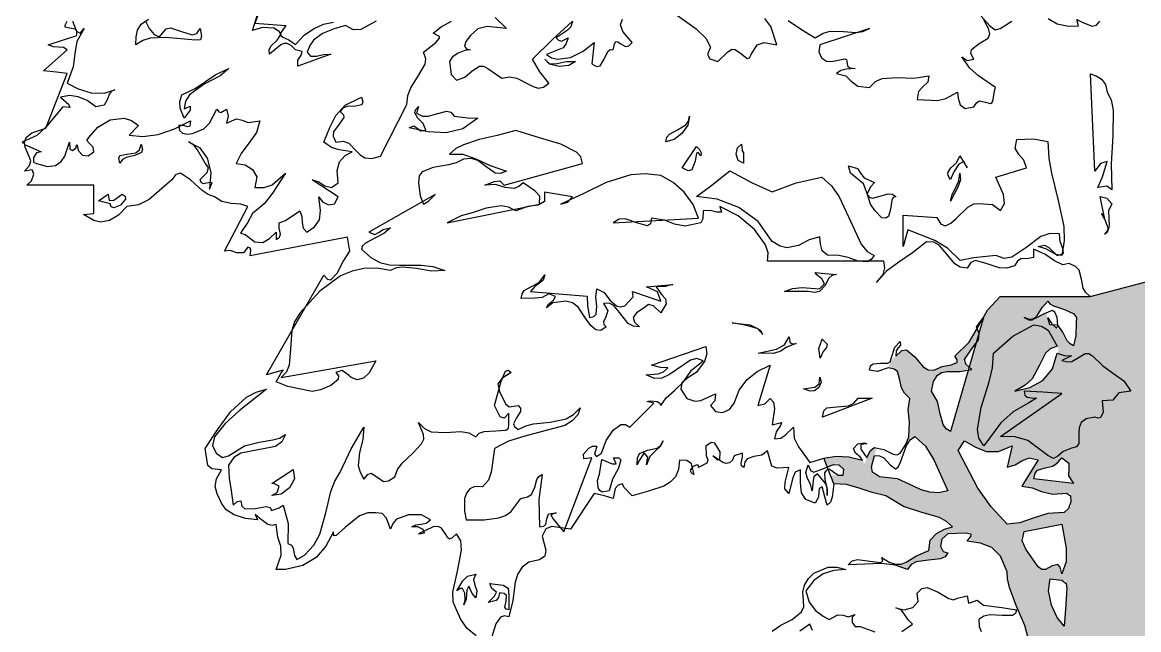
# Model space of a CAD drawing. Header units: millimetres. Extents: x 2403 to 72627, y 1744 to 50777.
# Drawn here: x 2438 to 11599, y 7763 to 12746 of the extents above; entities that cross this region are included whole.
import ezdxf

# ---------------------------------------------------------------- set-up
doc = ezdxf.new("R2010")
doc.units = ezdxf.units.MM
doc.layers.add('dwgmodels.com', color=250, linetype='Continuous')

# ---------------------------------------------------------------- blocks, each defined once
blk = doc.blocks.new('K15-2')
at = {"lineweight": -2}
h = blk.add_hatch(color=256, dxfattribs=at)
h.dxf.hatch_style = 1
h.set_gradient(color1=(127, 95, 63), one_color=1, tint=1, name='INVHEMISPHERICAL')
h.paths.add_polyline_path([(152, 1437.6), (186.1, 1672.4), (34.1, 1632.4), (-103.4, 1632.4), (-122.9, 1611.4), (-128.8, 1600.6), (-135, 1579.2), (-136.4, 1566.4), (-140.2, 1561.2), (-150.9, 1524.5), (-146.9, 1520.9), (-152.2, 1520), (-179.4, 1426.4), (-189, 1432.3), (-195.4, 1453.4), (-199.4, 1471.9), (-208.4, 1487.9), (-204.1, 1509.1), (-192.9, 1516.4), (-184.4, 1517.9), (-164.9, 1517.9), (-152.2, 1520), (-150.9, 1524.5), (-160.3, 1532.8), (-148.4, 1550.4), (-140.2, 1561.2), (-135.7, 1576.7), (-138.6, 1583.1), (-150.9, 1562.9), (-172.9, 1541.4), (-167.4, 1532.7), (-178.4, 1527.9), (-191.9, 1525.4), (-209.4, 1518), (-220.9, 1524.9), (-233.9, 1540.4), (-246.4, 1550.9), (-253.9, 1549.9), (-271.2, 1533.5), (-274.2, 1523.3), (-261, 1520.4), (-257.4, 1506.9), (-254.4, 1492.9), (-249.4, 1484.9), (-241.4, 1476.9), (-243.9, 1459.4), (-241.9, 1440.4), (-243.2, 1411.6), (-233.9, 1418.9), (-217.4, 1403.9), (-204.9, 1382.9), (-183.4, 1335.9), (-197.9, 1332.9), (-210.9, 1333.9), (-223.9, 1337.4), (-235.9, 1342.9), (-260.4, 1353.9), (-287.9, 1357.4), (-298.4, 1364.4), (-299.9, 1372.4), (-292.5, 1401.2), (-295.9, 1401.9), (-301.9, 1396.9), (-310.7, 1377.4), (-313.9, 1382.4), (-334.4, 1387.9), (-353.9, 1388.9), (-372.9, 1385.4), (-367.6, 1372), (-352.6, 1377.9), (-342.9, 1368.9), (-343.9, 1359.4), (-362.5, 1359.4), (-357.4, 1346.4), (-337.9, 1345.4), (-318.9, 1339.9), (-298.9, 1333.4), (-277.9, 1328.4), (-250.9, 1311.9), (-222.9, 1302.9), (-196.4, 1294.9), (-185.4, 1288.9), (-176.4, 1280.9), (-188.4, 1277.4), (-200.9, 1270.9), (-210.4, 1260.4), (-212.4, 1244.9), (-231.4, 1236.4), (-251.7, 1223.9), (-268.2, 1223.9), (-244.9, 1215.9), (-236.9, 1226.7), (-212.9, 1229.9), (-194.4, 1231.9), (-187.4, 1234.9), (-183.4, 1240.9), (-190.4, 1243.4), (-194.4, 1251.4), (-192.4, 1261.9), (-183.4, 1269.9), (-147.5, 1271.9), (-149.4, 1258.2), (-133.4, 1255.9), (-116.4, 1249.4), (-102.9, 1235.9), (-92.9, 1212.4), (-92.4, 1201.4), (-89.4, 1188.4), (-78.9, 1160.9), (-65.9, 1130.4), (-56.9, 1096.4), (-12.2, 1031.9), (-14.9, 918), (-14.9, 917.9), (-14.9, 917.4), (-16.4, 856.9), (-20.9, 666.4), (-21.4, 572.4), (-19.9, 472.9), (-20.9, 400.9), (-28.4, 330.4), (-37.9, 258.9), (-45.9, 182.9), (-54.9, 169.9), (-60.9, 156.4), (-66.4, 131.4), (-67.9, 107.9), (-70.9, 85.4), (40.1, 85.4), (32, 104), (41.1, 114.4), (49.1, 105.9), (54.5, 104.5), (51.1, 115.4), (55.6, 130.4), (60.1, 141.9), (58.6, 144.4), (52.1, 143.4), (55.6, 305.9), (63.1, 297.9), (73.6, 295.4), (66.6, 396.9), (58.6, 412.9), (90.1, 426.6), (99.8, 421.8), (85.7, 85.4), (144.6, 85.4), (140.6, 202.8), (140.1, 203.4), (149.6, 212.4), (157.1, 206.9), (154.1, 189.5), (152.8, 190.6), (152.6, 190.2), (152.6, 179.9), (152.1, 188.9), (150.1, 192.9), (140.6, 201), (144.6, 85.4), (154.9, 85.4), (153.1, 88.9), (158.4, 85.4), (167.8, 85.4), (171.1, 89.4), (168.1, 114.9), (164.6, 139.9), (168.1, 128.4), (178.8, 106.2), (173.6, 85.4), (220.7, 85.4), (217.1, 90.9), (208.1, 101.9), (197.1, 110.9), (178.6, 160.9), (167.1, 212.4), (161.6, 265.4), (160.1, 319.4), (162.6, 429.9), (163.1, 485.9), (160.6, 541.4), (163.6, 597.9), (161.6, 656.4), (157.1, 773.4), (158.3, 802.8), (152.1, 806.1), (158.5, 806.4), (171.6, 1129.9)])
h.paths.add_polyline_path([(-3.9, 1155.4), (-5.9, 1129.4), (-16.4, 1142.4), (-25.4, 1161.4), (-29.9, 1182.9), (-27.4, 1201.4), (-3.4, 1198.7), (-1.9, 1186.9)], flags=16)
h.paths.add_polyline_path([(-9.4, 1208.9), (-11.9, 1219.4), (-15.4, 1223.4), (-24.4, 1221.4), (-37.5, 1214.1), (-45.4, 1219.9), (-70.6, 1255.7), (-66.9, 1273.9), (-9.4, 1284.9), (-2.9, 1248.4), (-2.9, 1227.4)], flags=16)
h.paths.add_polyline_path([(-5.9, 1302.9), (-30.9, 1301.4), (-53.4, 1293.9), (-73.4, 1286.9), (-92.9, 1284.9), (-117.4, 1311.4), (-137.4, 1339.9), (-167.9, 1397.4), (-157.9, 1411.9), (-141.4, 1402.4), (-124.4, 1395.9), (-105.9, 1395.9), (-85.4, 1404.4), (-92.9, 1371.9), (-80.9, 1375.4), (-61.6, 1386.4), (-45.4, 1382.9), (-70.4, 1342.9), (-54.9, 1340.4), (-40.4, 1334.9), (-23.4, 1330.9), (3.4, 1332.7), (4.5, 1312.4)], flags=16)
h.paths.add_polyline_path([(8.6, 1346.9), (-52.4, 1353.9), (-48.8, 1366.6), (-36.4, 1370.4), (-23.4, 1373.4), (-16.4, 1377.9), (-9.4, 1386.4), (1.1, 1377.9), (1.1, 1358.1)], flags=16)
h.paths.add_polyline_path([(-16.4, 1556.4), (-27.4, 1552.4), (-34.4, 1545.9), (-43.4, 1527.4), (-54.9, 1506.9), (-72.6, 1490), (-58.4, 1493.4), (-38.4, 1504.4), (-23.4, 1521.9), (-14.3, 1552.8)], flags=16)
h.paths.add_polyline_path([(8.6, 1556.9), (0.4, 1561.4), (-7.9, 1577.9), (-15.4, 1588.4), (-15.4, 1588.4), (-14.8, 1581.5), (-22.8, 1589), (-27.9, 1589.4), (-33, 1607.3), (-36.4, 1605.9), (-56.8, 1595.3), (-66.9, 1600.4), (-58.9, 1597.4), (-52.9, 1598.1), (-46.4, 1603.9), (-39.4, 1615.4), (-30.9, 1625.4), (-27.9, 1621.4), (-21.9, 1617.9), (-5.4, 1612.4), (13.4, 1604), (12.6, 1592.9), (12.1, 1572.4)], flags=16)
h.paths.add_polyline_path([(95.6, 734.4), (98.1, 719.9), (106.9, 703.3), (102.1, 683.9)], flags=16)
h.paths.add_polyline_path([(95.1, 604.9), (95.1, 604.8), (95.1, 604.9)], flags=16)
h.paths.add_polyline_path([(23.1, 603.4), (28.1, 587.4), (28.1, 566.4), (30.6, 556.4), (26.1, 433.4)], flags=16)
h.paths.add_polyline_path([(8.6, 505.9), (10.6, 483.9), (15.1, 460.9), (14.5, 434.5), (2.1, 422.9)], flags=16)
h.paths.add_polyline_path([(41.1, 480.9), (42.6, 472.4), (46.1, 468.4), (58.1, 468.4), (78.7, 471.8), (88.1, 466.4), (81.6, 465.4), (83.6, 457.9), (88.5, 445.4), (84.6, 440.9), (82.6, 451.9), (80.1, 447.4), (76.6, 435.9), (70.1, 426.4), (63.9, 431.8), (70.1, 444.9), (66.1, 450.4), (57.6, 450.4), (49.1, 446.4), (45.1, 437.4), (45.1, 125.4), (38.1, 335.9), (33.4, 330.1), (32.3, 308.2), (33.1, 299.9), (31.1, 285.4), (32.3, 308.2), (30.5, 326.4), (33.4, 330.1)], flags=16)
h.paths.add_polyline_path([(8.6, 418.9), (12.6, 281.4), (5.6, 289.9), (2.1, 300.4), (2.1, 326.9), (6.1, 355.9), (5.6, 382.9), (-0.4, 376.4), (-1.4, 364.9), (1.6, 402.1)], flags=16)
h.paths.add_polyline_path([(-16.4, 227.4), (-13.4, 208.4), (-13.4, 183.9), (-8.4, 188.9), (-4.9, 197.4), (-1.9, 216.4), (-1.9, 169.4), (-3.4, 175.9), (-6.9, 177.9), (-16.4, 172.9)], flags=16)
for p, q in [((34.1, 1632.4), (186.1, 1672.4)), ((-357.4, 1346.4), (-372.9, 1385.4))]:
    blk.add_line(p, q)
at = {"linetype": 'Continuous'}
for points in [[(-389.9, 1122.4), (-393.9, 1132.4), (-409.4, 1121.4)], [(-451.4, 1121.4), (-438.4, 1130.9), (-420.9, 1139.4), (-406.9, 1150.9), (-403.4, 1158.9), (-403.9, 1168.4), (-404.9, 1180.9), (-402.4, 1191.9), (-396.4, 1201.9), (-387.9, 1209.9), (-365.9, 1219.4), (-352.9, 1219.4), (-339.4, 1215.9), (-357.4, 1214.4), (-373.9, 1208.9), (-387.9, 1198.9), (-400.4, 1182.9), (-394.9, 1165.9), (-385.4, 1152.9), (-373.9, 1144.4), (-364.4, 1139.4), (-351.4, 1146.4), (-343.4, 1145.9), (-335.4, 1143.4), (-324.9, 1146.9), (-329.4, 1142.9), (-329.4, 1134.9), (-324.9, 1128.9), (-317.4, 1128.9), (-294.9, 1120.4)], [(-253.9, 1120.9), (-237.4, 1132.4), (-243.9, 1138.9), (-248.9, 1146.4), (-254.4, 1153.4), (-262.9, 1157.4), (-249.9, 1153.9), (-236.9, 1157.9), (-228.9, 1166.9), (-230.4, 1179.4), (-222.9, 1186.9), (-214.9, 1188.4), (-198.4, 1180.9), (-181.9, 1171.4), (-174.9, 1169.4), (-168.9, 1171.9), (-153.9, 1175.4), (-151.9, 1164.4), (-146.9, 1165.9), (-138.9, 1168.9), (-128.9, 1161.4), (-100.9, 1157.9), (-78.4, 1153.9), (-79.9, 1148.4), (-84.9, 1145.4), (-100.4, 1145.4), (-119.4, 1146.4), (-128.4, 1144.4), (-135.9, 1139.4), (-135.4, 1128.9), (-132.4, 1120.9)], [(-56.9, 1096.4), (-65.9, 1130.4), (-78.9, 1160.9), (-89.4, 1188.4), (-92.4, 1201.4), (-92.9, 1212.4), (-102.9, 1235.9), (-116.4, 1249.4), (-133.4, 1255.9), (-153.9, 1258.9), (-148.4, 1265.9), (-147.9, 1269.4), (-156.4, 1271.4), (-183.4, 1269.9), (-192.4, 1261.9), (-194.4, 1251.4), (-190.4, 1243.4), (-183.4, 1240.9), (-187.4, 1234.9), (-194.4, 1231.9), (-212.9, 1229.9), (-231.9, 1227.4), (-239.4, 1223.4), (-244.9, 1215.9), (-263.9, 1222.4), (-284.9, 1224.9), (-335.4, 1222.9), (-329.4, 1228.9), (-321.4, 1230.9), (-302.4, 1228.4), (-286.4, 1226.4), (-282.9, 1228.4), (-284.4, 1233.9), (-272.9, 1226.9), (-263.4, 1223.9), (-254.9, 1223.9), (-246.9, 1226.9), (-231.4, 1236.4), (-212.4, 1244.9), (-210.4, 1260.4), (-200.9, 1270.9), (-188.4, 1277.4), (-176.4, 1280.9), (-185.4, 1288.9), (-196.4, 1294.9), (-222.9, 1302.9), (-250.9, 1311.9), (-277.9, 1328.4), (-298.9, 1333.4), (-318.9, 1339.9), (-337.9, 1345.4), (-357.4, 1346.4), (-359.9, 1325.9), (-362.4, 1318.4), (-367.9, 1313.9), (-371.4, 1326.4), (-375.4, 1341.9), (-379.9, 1339.4), (-380.4, 1333.9), (-380.9, 1325.9), (-385.9, 1316.9), (-400.4, 1322.4), (-406.9, 1332.9), (-408.4, 1348.4), (-408.4, 1367.9), (-416.4, 1364.4), (-419.9, 1355.4), (-426.4, 1331.9), (-432.4, 1338.9), (-431.9, 1348.9), (-426.4, 1371.4), (-443.9, 1370.4), (-451.9, 1373.4), (-454.9, 1381.9), (-458.9, 1396.9), (-467.4, 1390.4), (-479.4, 1388.4), (-489.9, 1384.4), (-493.4, 1379.4), (-494.9, 1371.4), (-498.4, 1373.9), (-498.9, 1377.9), (-496.9, 1387.4), (-496.9, 1393.4), (-509.4, 1389.4), (-512.4, 1382.4), (-516.9, 1378.4), (-521.9, 1377.4), (-526.9, 1378.9), (-542.4, 1389.4), (-535.4, 1382.9), (-531.4, 1383.4), (-530.9, 1395.4), (-538.9, 1408.4), (-544.9, 1409.4), (-552.9, 1403.9), (-552.4, 1389.9), (-549.9, 1382.4), (-551.4, 1377.9), (-563.9, 1371.4), (-563.9, 1374.4), (-565.9, 1375.4), (-572.9, 1372.9), (-576.9, 1366.9), (-575.4, 1363.9), (-570.9, 1360.9), (-574.9, 1376.9), (-581.9, 1381.9), (-592.9, 1382.4), (-594.4, 1368.4), (-599.4, 1357.4), (-607.4, 1348.9), (-616.9, 1342.9), (-640.4, 1335.4), (-665.4, 1328.4), (-677.9, 1341.4), (-679.9, 1346.4), (-686.9, 1344.4), (-691.4, 1339.4), (-694.4, 1323.9), (-707.4, 1327.9), (-723.4, 1331.9), (-759.4, 1277.4), (-787.9, 1281.4), (-796.9, 1277.9), (-802.9, 1266.4), (-796.9, 1245.4), (-798.9, 1235.9), (-806.9, 1230.4), (-822.9, 1226.9), (-833.4, 1219.4), (-839.9, 1208.9), (-843.9, 1196.4), (-847.4, 1168.4), (-853.4, 1143.4), (-860.4, 1144.9), (-866.4, 1142.9), (-873.4, 1132.9), (-882.4, 1103.4)], [(-903.4, 1114.4), (-917.4, 1125.9), (-926.9, 1139.4), (-933.4, 1153.9), (-938.4, 1166.4), (-938.9, 1180.9), (-931.9, 1213.4), (-925.9, 1245.4), (-926.9, 1259.4), (-933.4, 1269.9), (-939.9, 1263.9), (-944.4, 1261.9), (-947.4, 1264.4), (-949.9, 1268.9), (-956.4, 1278.9), (-961.4, 1281.4), (-969.4, 1280.9), (-991.4, 1269.9), (-982.4, 1271.9), (-984.4, 1276.9), (-992.4, 1280.9), (-1001.9, 1280.9), (-995.4, 1283.9), (-987.4, 1284.9), (-979.9, 1286.4), (-973.4, 1291.4), (-986.9, 1298.9), (-1006.9, 1299.4), (-1024.9, 1292.4), (-1030.9, 1285.9), (-1034.4, 1277.4), (-1040.4, 1293.9), (-1046.9, 1301.4), (-1056.9, 1302.4), (-1068.9, 1302.4), (-1081.4, 1297.4), (-1102.9, 1280.4), (-1117.4, 1267.4), (-1120.9, 1266.9), (-1121.4, 1273.4), (-1132.9, 1251.4), (-1147.9, 1233.9), (-1167.9, 1221.9), (-1194.4, 1215.9), (-1208.9, 1215.9), (-1201.4, 1237.4), (-1201.9, 1251.4), (-1206.4, 1264.9), (-1208.9, 1284.4), (-1214.9, 1282.9), (-1221.4, 1284.4), (-1233.9, 1293.4), (-1240.9, 1299.9), (-1237.4, 1291.4), (-1255.9, 1293.4), (-1272.9, 1298.9), (-1285.4, 1306.9), (-1292.4, 1316.9), (-1298.9, 1331.4), (-1301.9, 1342.4), (-1299.9, 1353.9), (-1292.4, 1367.9), (-1306.9, 1369.4), (-1312.9, 1374.4), (-1317.4, 1400.4), (-1298.4, 1428.9), (-1278.4, 1456.4), (-1253.9, 1478.9), (-1239.4, 1486.4), (-1223.4, 1490.9), (-1265.4, 1457.9), (-1286.9, 1438.4), (-1302.9, 1418.4), (-1305.9, 1404.9), (-1300.4, 1393.4), (-1290.9, 1386.9), (-1281.4, 1389.4), (-1257.4, 1404.4), (-1234.9, 1409.9), (-1213.9, 1413.4), (-1203.9, 1416.4), (-1194.4, 1421.9), (-1200.4, 1410.4), (-1209.9, 1403.4), (-1236.4, 1398.4), (-1262.9, 1393.4), (-1273.4, 1386.9), (-1281.4, 1374.9), (-1280.4, 1354.4), (-1277.9, 1339.9), (-1274.4, 1313.9), (-1268.4, 1319.4), (-1262.9, 1320.4), (-1261.4, 1312.4), (-1256.9, 1308.4), (-1240.9, 1308.9), (-1223.9, 1311.9), (-1217.9, 1310.4), (-1215.9, 1305.9), (-1204.4, 1309.9), (-1197.9, 1313.9), (-1190.4, 1285.9), (-1190.9, 1255.4), (-1185.4, 1252.9), (-1182.9, 1248.4), (-1180.9, 1236.9), (-1177.4, 1230.9), (-1165.4, 1237.4), (-1151.4, 1252.9), (-1142.4, 1269.4), (-1132.9, 1302.4), (-1125.4, 1334.9), (-1119.4, 1350.4), (-1110.9, 1364.4), (-1094.4, 1399.9), (-1074.9, 1432.9), (-1076.4, 1413.9), (-1081.4, 1394.4), (-1083.4, 1374.4), (-1080.4, 1364.4), (-1074.9, 1353.4), (-1068.9, 1360.9), (-1063.9, 1362.9), (-1055.4, 1356.9), (-1044.9, 1349.9), (-1037.4, 1350.9), (-1027.9, 1356.9), (-1023.4, 1368.4), (-1016.4, 1377.9), (-1000.4, 1393.4), (-986.9, 1407.4), (-983.4, 1414.4), (-983.9, 1421.9), (-991.4, 1439.9), (-982.4, 1430.9), (-972.4, 1425.9), (-950.4, 1424.9), (-926.9, 1426.4), (-914.9, 1424.4), (-903.9, 1418.4), (-898.9, 1423.9), (-891.4, 1426.4), (-873.4, 1427.4), (-858.4, 1428.4), (-853.9, 1431.4), (-853.4, 1436.4), (-853.4, 1454.4), (-860.9, 1446.9), (-866.9, 1448.9), (-875.4, 1465.9), (-865.4, 1503.4), (-858.9, 1518.4), (-854.9, 1519.9), (-849.9, 1516.4), (-864.4, 1507.4), (-870.4, 1498.9), (-867.9, 1487.4), (-858.9, 1468.4), (-852.9, 1463.9), (-839.4, 1465.9), (-835.9, 1461.9), (-835.9, 1456.9), (-841.9, 1447.4), (-846.4, 1437.9), (-844.9, 1433.9), (-839.4, 1429.4), (-827.9, 1434.9), (-815.9, 1437.9), (-790.4, 1440.4), (-765.9, 1445.9), (-754.9, 1452.4), (-744.9, 1462.4), (-748.4, 1451.9), (-756.9, 1442.4), (-767.9, 1435.4), (-777.9, 1432.9), (-829.4, 1419.4), (-853.9, 1411.4), (-875.4, 1400.4), (-880.4, 1364.4), (-884.9, 1351.9), (-893.9, 1341.9), (-905.4, 1342.4), (-913.4, 1338.9), (-918.4, 1332.4), (-921.4, 1323.9), (-921.4, 1304.9), (-918.9, 1291.4), (-891.4, 1291.4), (-868.9, 1294.4), (-858.9, 1297.9), (-850.4, 1303.9), (-835.4, 1323.9), (-824.9, 1326.4), (-818.9, 1330.4), (-813.9, 1341.4), (-810.9, 1352.9), (-807.9, 1357.9), (-802.9, 1360.9), (-807.9, 1322.4), (-806.9, 1280.9), (-800.4, 1281.9), (-796.9, 1284.9), (-795.4, 1292.9), (-792.9, 1300.9), (-781.4, 1302.4), (-789.4, 1299.4), (-785.4, 1291.9), (-769.9, 1273.4), (-726.9, 1385.9), (-738.9, 1384.4), (-739.4, 1391.9), (-731.4, 1400.9), (-725.9, 1403.9), (-719.4, 1403.9), (-722.9, 1391.9), (-719.9, 1388.4), (-712.4, 1393.4), (-704.9, 1412.4), (-694.4, 1428.4), (-682.4, 1436.9), (-675.4, 1436.9), (-668.9, 1432.9), (-651.9, 1449.9), (-632.4, 1469.4), (-642.9, 1471.9), (-637.9, 1472.9), (-627.4, 1471.9), (-622.9, 1469.4), (-621.4, 1465.9), (-613.4, 1477.9), (-600.9, 1488.9), (-586.9, 1501.9), (-574.9, 1519.9), (-556.9, 1534.4), (-566.4, 1537.9), (-576.4, 1535.4), (-597.4, 1520.9), (-608.4, 1513.4), (-619.9, 1507.9), (-631.4, 1507.4), (-643.9, 1512.9), (-625.9, 1514.4), (-617.4, 1517.4), (-610.9, 1523.4), (-621.9, 1523.9), (-635.9, 1527.4), (-552.9, 1555.9), (-551.4, 1544.9), (-554.9, 1533.4), (-567.4, 1516.4), (-580.4, 1508.4), (-589.4, 1500.4), (-590.9, 1490.9), (-581.9, 1476.9), (-569.9, 1472.4), (-560.4, 1473.9), (-537.9, 1483.9), (-538.9, 1473.4), (-545.9, 1465.9), (-537.9, 1456.9), (-527.4, 1455.4), (-516.9, 1459.9), (-509.4, 1469.4), (-501.9, 1489.4), (-490.4, 1505.4), (-474.4, 1517.9), (-454.9, 1527.4), (-473.4, 1465.9), (-462.9, 1468.4), (-454.9, 1476.9), (-449.4, 1470.9), (-447.9, 1460.9), (-451.4, 1436.4), (-437.4, 1439.9), (-438.9, 1435.4), (-445.4, 1425.9), (-447.9, 1414.9), (-438.4, 1416.4), (-431.9, 1420.9), (-418.9, 1432.9), (-417.9, 1416.4), (-411.4, 1402.9), (-393.9, 1378.9), (-372.9, 1385.4), (-353.9, 1388.9), (-334.4, 1387.9), (-313.9, 1382.4), (-317.4, 1387.9), (-324.4, 1393.4), (-327.4, 1400.4), (-320.9, 1407.4), (-311.4, 1408.9), (-306.9, 1407.4), (-316.4, 1406.4), (-316.4, 1399.4), (-306.9, 1385.9), (-301.9, 1396.9), (-295.9, 1401.9), (-281.4, 1398.9), (-266.9, 1391.9), (-260.9, 1390.9), (-256.4, 1393.4), (-247.4, 1406.4), (-242.9, 1418.4), (-241.9, 1440.4), (-243.9, 1459.4), (-241.4, 1476.9), (-249.4, 1484.9), (-254.4, 1492.9), (-257.4, 1506.9), (-260.4, 1517.9), (-265.4, 1521.4), (-274.4, 1523.4), (-290.9, 1517.9), (-302.9, 1519.9), (-301.4, 1526.4), (-297.4, 1529.4), (-286.4, 1530.4), (-274.9, 1530.4), (-271.4, 1532.9), (-269.9, 1537.9), (-264.4, 1554.9), (-256.4, 1563.9), (-255.9, 1557.9), (-259.4, 1553.9), (-262.4, 1549.4), (-262.9, 1541.4), (-253.9, 1549.9), (-246.4, 1550.9), (-233.9, 1540.4), (-220.9, 1524.9), (-213.4, 1520.4), (-204.9, 1519.9), (-191.9, 1525.4), (-178.4, 1527.9), (-169.4, 1531.9), (-169.4, 1535.9), (-172.9, 1541.4), (-150.9, 1562.9), (-136.4, 1586.9), (-122.9, 1611.4), (-103.4, 1632.4), (34.1, 1632.4), (27.1, 1638.4), (23.1, 1644.9), (20.6, 1658.9), (17.1, 1672.4), (11.6, 1678.4), (1.6, 1682.9), (-7.9, 1680.9), (-20.4, 1686.9), (-35.4, 1696.9), (-52.9, 1704.4), (-52.9, 1691.9), (-60.4, 1690.4), (-71.9, 1689.9), (-76.9, 1686.4), (-81.9, 1679.4), (-93.4, 1675.4), (-104.9, 1675.9), (-124.9, 1682.9), (-141.4, 1687.4), (-148.4, 1684.4), (-153.9, 1675.4), (-164.4, 1677.4), (-172.9, 1682.4), (-184.9, 1696.9), (-196.9, 1710.9), (-204.9, 1715.4), (-215.9, 1715.9), (-237.4, 1698.9), (-258.4, 1684.9), (-276.9, 1670.9), (-292.4, 1653.9), (-282.4, 1665.9), (-279.4, 1675.9), (-281.4, 1686.4), (-458.9, 1686.4), (-457.9, 1698.9), (-461.9, 1711.4), (-478.4, 1734.9), (-503.4, 1755.4), (-531.4, 1769.9), (-528.9, 1760.9), (-535.9, 1760.9), (-546.4, 1763.9), (-556.9, 1762.9), (-557.4, 1750.9), (-560.4, 1744.9), (-584.4, 1739.9), (-600.9, 1742.9), (-615.9, 1748.9), (-635.9, 1751.9), (-637.4, 1743.4), (-641.9, 1740.4), (-656.9, 1744.4), (-675.9, 1750.9), (-685.4, 1750.4), (-694.4, 1744.9), (-563.9, 1751.9), (-572.4, 1772.9), (-585.9, 1791.4), (-602.9, 1806.4), (-621.4, 1816.9), (-645.4, 1819.4), (-667.4, 1817.9), (-704.9, 1806.4), (-738.9, 1789.4), (-774.4, 1773.4), (-763.4, 1776.4), (-756.4, 1784.4), (-799.4, 1791.4), (-799.4, 1777.4), (-808.9, 1771.9), (-824.4, 1769.9), (-842.9, 1762.9), (-853.9, 1768.9), (-865.4, 1770.9), (-888.4, 1767.4), (-909.4, 1759.9), (-926.4, 1755.4), (-947.9, 1744.9), (-806.9, 1773.4), (-806.4, 1785.4), (-813.9, 1793.9), (-831.9, 1805.9), (-838.4, 1800.4), (-845.4, 1797.4), (-859.4, 1798.9), (-873.9, 1803.4), (-890.4, 1802.4), (-875.4, 1807.9), (-867.4, 1808.9), (-860.9, 1802.4), (-741.4, 1835.4), (-743.9, 1845.4), (-750.4, 1852.9), (-774.4, 1864.9), (-806.9, 1874.4), (-842.9, 1885.9), (-871.4, 1877.9), (-898.9, 1871.9), (-922.9, 1863.9), (-934.4, 1858.4), (-944.4, 1849.9), (-923.9, 1849.9), (-903.9, 1842.4), (-881.9, 1832.4), (-857.4, 1823.9), (-866.9, 1819.9), (-874.4, 1820.4), (-886.9, 1829.4), (-900.9, 1839.9), (-910.4, 1842.9), (-922.9, 1841.9), (-933.9, 1836.4), (-945.9, 1833.4), (-968.9, 1829.4), (-985.9, 1822.9), (-990.4, 1816.4), (-991.4, 1805.9), (-988.9, 1785.9), (-983.9, 1773.4), (-976.4, 1777.9), (-965.9, 1787.9), (-1067.4, 1730.4), (-1058.4, 1726.9), (-1052.4, 1729.9), (-1045.4, 1734.9), (-1034.4, 1737.4), (-1044.4, 1728.4), (-1059.4, 1720.9), (-1072.4, 1713.9), (-1076.9, 1709.9), (-1078.4, 1704.4), (-1064.4, 1691.9), (-1050.4, 1684.4), (-1035.9, 1680.9), (-1020.4, 1680.4), (-987.4, 1680.4), (-969.9, 1678.4), (-951.4, 1671.9), (-971.9, 1670.9), (-994.4, 1674.9), (-1015.9, 1677.4), (-1025.4, 1675.9), (-1034.4, 1671.9), (-1055.4, 1675.4), (-1074.9, 1674.9), (-1092.9, 1670.9), (-1110.4, 1663.9), (-1142.4, 1640.4), (-1172.9, 1606.9), (-1180.9, 1593.9), (-1184.9, 1580.4), (-1186.9, 1552.4), (-1188.9, 1527.4), (-1192.9, 1517.4), (-1201.4, 1508.9), (-1056.9, 1534.4), (-1066.9, 1515.9), (-1075.4, 1507.9), (-1085.4, 1505.4), (-1094.4, 1508.9), (-1101.4, 1514.9), (-1108.4, 1519.4), (-1117.9, 1516.4), (-1113.9, 1511.4), (-1114.4, 1505.9), (-1125.4, 1496.4), (-1141.4, 1489.9), (-1153.9, 1487.4), (-1190.9, 1494.9), (-1208.9, 1501.9), (-1201.9, 1514.9), (-1197.9, 1519.9), (-1223.4, 1512.9), (-1135.9, 1664.9), (-1130.4, 1658.9), (-1125.4, 1657.9), (-1115.9, 1667.9), (-1106.4, 1685.9), (-1096.4, 1701.4), (-1099.9, 1722.9), (-1248.4, 1694.4), (-1247.4, 1702.4), (-1248.4, 1706.4), (-1251.9, 1707.9), (-1258.9, 1698.9), (-1268.9, 1698.9), (-1278.9, 1702.4), (-1287.9, 1701.4), (-1251.9, 1769.9), (-1262.9, 1773.4), (-1277.4, 1774.4), (-1291.9, 1777.4), (-1302.9, 1784.4), (-1312.4, 1787.9), (-1321.9, 1794.4), (-1339.4, 1810.4), (-1354.9, 1820.4), (-1361.9, 1818.4), (-1367.9, 1810.4), (-1402.9, 1780.4), (-1418.9, 1772.4), (-1436.9, 1769.9), (-1449.4, 1756.4), (-1463.4, 1748.4), (-1476.9, 1745.9), (-1487.4, 1748.4), (-1502.9, 1757.4), (-1487.4, 1758.9), (-1487.4, 1802.4), (-1589.4, 1802.4), (-1582.4, 1808.9), (-1578.9, 1818.9), (-1581.4, 1825.9), (-1592.9, 1823.9), (-1585.4, 1832.4), (-1583.4, 1839.4), (-1588.9, 1853.4), (-1591.9, 1860.4), (-1592.9, 1867.4), (-1590.4, 1874.9), (-1581.9, 1882.4), (-1560.4, 1889.4), (-1527.9, 1972.9), (-1544.4, 1974.9), (-1563.9, 1976.9), (-1527.9, 2008.9), (-1533.4, 2012.4), (-1540.9, 2012.9), (-1548.9, 2013.4), (-1556.9, 2016.4), (-1512.9, 2030.9), (-1512.9, 2037.4), (-1515.4, 2040.4), (-1524.4, 2041.9), (-1530.9, 2043.4), (-1530.9, 2046.4), (-1527.9, 2052.4)], [(-1408.4, 2052.4), (-1402.9, 2041.4), (-1394.9, 2032.4), (-1386.9, 2028.9), (-1382.4, 2034.4), (-1376.9, 2040.9), (-1369.9, 2042.4), (-1353.4, 2036.9), (-1336.9, 2031.9), (-1329.9, 2033.9), (-1324.9, 2041.4), (-1322.9, 2029.9), (-1324.4, 2024.4), (-1331.9, 2023.4), (-1377.4, 2027.9), (-1401.4, 2026.9), (-1412.4, 2022.9), (-1422.9, 2016.4), (-1422.4, 2028.9), (-1420.4, 2038.9), (-1414.9, 2047.9), (-1403.9, 2055.9)], [(-1519.9, 2052.4), (-1513.9, 2037.4), (-1507.9, 2034.4), (-1501.9, 2041.4), (-1512.9, 2021.4), (-1516.4, 2002.9), (-1518.9, 1982.9), (-1527.9, 1957.9), (-1510.9, 1949.4), (-1491.4, 1943.4), (-1471.4, 1942.9), (-1454.9, 1947.9), (-1460.4, 1945.9), (-1463.4, 1941.9), (-1466.9, 1932.4), (-1471.4, 1924.4), (-1483.9, 1921.9), (-1497.4, 1931.4), (-1510.9, 1937.4), (-1524.4, 1939.4), (-1537.9, 1936.4), (-1525.4, 1925.4), (-1523.9, 1920.9), (-1534.4, 1921.9), (-1560.4, 1890.9), (-1574.4, 1877.9), (-1596.4, 1867.9), (-1591.9, 1863.9), (-1584.9, 1860.9), (-1567.4, 1853.4), (-1574.9, 1851.9), (-1579.4, 1844.4), (-1579.4, 1837.4), (-1574.9, 1835.4), (-1557.9, 1830.9), (-1545.9, 1832.4), (-1536.9, 1838.4), (-1531.4, 1846.4), (-1524.4, 1867.9), (-1523.9, 1857.4), (-1519.9, 1855.4), (-1514.9, 1858.9), (-1512.9, 1864.4), (-1510.4, 1854.9), (-1504.4, 1847.9), (-1495.9, 1846.9), (-1487.4, 1853.4), (-1488.4, 1860.4), (-1493.9, 1865.9), (-1497.9, 1870.4), (-1494.9, 1874.9), (-1480.9, 1890.9), (-1462.4, 1901.9), (-1440.9, 1904.4), (-1429.9, 1900.9), (-1418.9, 1893.4), (-1433.4, 1878.9), (-1412.4, 1876.4), (-1388.9, 1879.9), (-1363.9, 1888.4), (-1339.4, 1900.4), (-1340.4, 1892.4), (-1344.4, 1891.4), (-1349.9, 1893.4), (-1357.4, 1893.4), (-1356.4, 1885.9), (-1351.9, 1881.9), (-1344.9, 1880.4), (-1336.4, 1881.4), (-1319.4, 1888.4), (-1310.4, 1896.9), (-1299.4, 1918.4), (-1296.4, 1914.4), (-1293.4, 1913.4), (-1284.4, 1918.4), (-1281.9, 1907.9), (-1284.4, 1896.9), (-1269.4, 1903.4), (-1260.9, 1901.4), (-1251.4, 1897.9), (-1233.9, 1900.4), (-1238.9, 1882.9), (-1250.4, 1866.4), (-1262.4, 1850.9), (-1269.9, 1835.4), (-1256.4, 1833.4), (-1244.9, 1826.4), (-1238.4, 1814.9), (-1241.4, 1798.9), (-1226.9, 1798.9), (-1214.9, 1802.9), (-1194.4, 1820.4), (-1214.4, 1789.9), (-1226.9, 1773.9), (-1244.9, 1758.9), (-1252.4, 1744.9), (-1259.9, 1734.9), (-1263.4, 1728.9), (-1256.4, 1726.9), (-1241.4, 1715.9), (-1229.4, 1714.9), (-1218.9, 1720.9), (-1208.9, 1730.4), (-1208.9, 1719.4), (-1203.9, 1722.9), (-1202.4, 1727.4), (-1204.4, 1736.9), (-1204.4, 1744.9), (-1194.4, 1748.4), (-1172.9, 1762.9), (-1169.4, 1754.4), (-1168.9, 1745.4), (-1167.4, 1736.9), (-1161.9, 1730.4), (-1150.4, 1738.9), (-1142.9, 1749.4), (-1140.9, 1763.9), (-1143.9, 1784.4), (-1137.9, 1776.9), (-1128.9, 1772.4), (-1119.9, 1773.9), (-1114.4, 1784.4), (-1153.9, 1810.4), (-1143.9, 1807.4), (-1134.4, 1801.4), (-1124.4, 1798.9), (-1114.4, 1805.9), (-1115.9, 1824.9), (-1111.9, 1837.9), (-1103.4, 1847.4), (-1092.9, 1853.4), (-1112.9, 1856.4), (-1124.4, 1859.9), (-1135.9, 1867.9), (-1126.9, 1890.4), (-1117.9, 1908.9), (-1103.4, 1924.4), (-1078.4, 1936.4), (-1076.4, 1929.4), (-1077.9, 1924.9), (-1087.9, 1922.9), (-1100.9, 1922.4), (-1106.9, 1919.9), (-1110.9, 1914.9), (-1105.9, 1909.9), (-1105.4, 1905.4), (-1112.9, 1895.4), (-1121.4, 1883.9), (-1121.9, 1876.9), (-1117.9, 1867.9), (-1106.4, 1869.4), (-1097.9, 1866.4), (-1086.4, 1854.4), (-1080.4, 1848.4), (-1073.4, 1843.9), (-1062.9, 1842.9), (-1049.4, 1846.4), (-1009.4, 1925.4), (-1007.9, 1939.4), (-1003.4, 1950.9), (-991.4, 1969.9), (-981.4, 1986.9), (-980.4, 1995.4), (-983.9, 2005.4), (-964.9, 2019.9), (-959.4, 2026.9), (-959.4, 2029.4), (-962.4, 2030.9), (-969.4, 2034.4), (-956.9, 2043.9), (-941.4, 2052.4)], [(-874.4, 2058.4), (-857.4, 2041.4), (-886.9, 2044.4), (-900.9, 2040.9), (-911.9, 2030.9), (-919.4, 2021.4), (-921.4, 2014.4), (-918.4, 2010.4), (-911.9, 2008.9), (-920.9, 2007.9), (-930.9, 2003.9), (-939.4, 1998.4), (-944.4, 1990.9), (-941.9, 1971.4), (-933.4, 1962.4), (-920.9, 1967.4), (-909.4, 1976.9), (-898.4, 1983.9), (-892.4, 1983.9), (-885.9, 1980.4), (-864.4, 1965.9), (-851.9, 1967.9), (-841.4, 1965.9), (-824.4, 1956.9), (-816.4, 1952.9), (-808.9, 1950.4), (-800.9, 1951.9), (-792.4, 1957.9), (-806.4, 1975.4), (-817.4, 1994.9), (-786.9, 2024.9), (-756.4, 2052.4), (-758.9, 2043.9), (-764.4, 2038.4), (-781.4, 2027.4), (-777.9, 2023.4), (-773.4, 2021.9), (-762.9, 2027.4), (-765.9, 2018.4), (-770.9, 2011.9), (-795.9, 2001.9), (-788.4, 1996.9), (-779.4, 1994.4), (-759.4, 1997.4), (-739.9, 2006.9), (-723.4, 2019.9), (-726.9, 1987.4), (-719.9, 1983.4), (-714.4, 1984.4), (-707.9, 1994.4), (-702.4, 2006.4), (-698.9, 2009.4), (-694.4, 2008.9), (-692.4, 2017.9), (-690.4, 2021.4), (-687.4, 2020.9), (-683.9, 2018.4), (-675.4, 2013.9), (-670.4, 2014.9), (-665.4, 2019.9), (-679.4, 2036.9), (-683.4, 2046.9), (-679.9, 2055.9)], [(-599.9, 2063.9), (-567.4, 2040.9), (-552.9, 2026.9), (-545.9, 2012.9), (-550.4, 2001.9), (-546.9, 1995.4), (-534.4, 1990.9), (-519.9, 2005.4), (-513.4, 2009.9), (-507.9, 2009.4), (-497.9, 2002.4), (-489.9, 1995.9), (-486.4, 1996.9), (-483.9, 2001.9), (-474.4, 2016.4), (-463.9, 2019.9), (-444.4, 2016.4), (-453.9, 2044.4), (-462.9, 2056.9)], [(-427.4, 2053.9), (-406.9, 2039.9), (-385.9, 2027.4), (-373.9, 2034.4), (-362.9, 2037.4), (-342.9, 2036.9), (-323.4, 2035.4), (-313.4, 2036.9), (-302.9, 2041.4), (-378.9, 2016.4), (-380.4, 2005.9), (-376.4, 1996.9), (-368.9, 1991.4), (-360.9, 1990.9), (-340.9, 1995.4), (-337.9, 1993.9), (-337.4, 1990.9), (-336.4, 1984.4), (-332.9, 1981.4), (-324.9, 1980.4), (-338.9, 1979.4), (-346.9, 1977.4), (-353.4, 1972.9), (-339.4, 1969.4), (-330.9, 1960.9), (-320.9, 1953.4), (-302.9, 1951.4), (-293.9, 1960.4), (-283.9, 1964.9), (-260.4, 1966.9), (-235.4, 1965.9), (-212.4, 1969.4), (-213.9, 1959.4), (-221.4, 1952.4), (-228.4, 1945.4), (-230.4, 1932.9), (-199.4, 1931.4), (-186.4, 1934.4), (-168.9, 1944.4), (-167.9, 1934.9), (-164.4, 1924.9), (-156.9, 1919.4), (-143.9, 1921.9), (-139.4, 1928.4), (-134.9, 1930.9), (-125.9, 1928.9), (-118.4, 1926.9), (-115.9, 1928.4), (-114.4, 1932.9), (-112.4, 1946.4), (-110.9, 1951.4), (-136.4, 1969.4), (-149.9, 1980.9), (-161.9, 1998.4), (-153.9, 1992.4), (-143.9, 1994.9), (-148.4, 2003.4), (-147.4, 2009.4), (-135.4, 2018.4), (-121.9, 2026.9), (-119.4, 2033.4), (-121.4, 2041.4), (-128.4, 2054.9)], [(-132.4, 2060.4), (-119.4, 2045.4), (-111.4, 2039.4), (-103.4, 2041.4), (-85.9, 2052.9)], [(-30.4, 2056.9), (-16.4, 2048.4), (0.6, 2044.9), (16.1, 2045.4), (13.6, 2055.4), (22.6, 2050.4), (37.1, 2044.9), (43.6, 2046.4), (48.6, 2052.4)], [(-1056.4, 2052.4), (-1079.4, 2039.9), (-1090.9, 2039.4), (-1102.9, 2045.9), (-1120.4, 2040.9), (-1137.9, 2033.9), (-1151.9, 2023.4), (-1157.4, 2015.4), (-1161.4, 2005.4), (-1156.4, 1999.4), (-1147.4, 1999.4), (-1136.4, 2001.9), (-1125.4, 2002.4), (-1175.9, 1983.9), (-1175.9, 1992.9), (-1170.9, 2000.9), (-1168.9, 2006.4), (-1179.4, 2008.9), (-1185.9, 2015.4), (-1191.9, 2018.4), (-1196.9, 2018.4), (-1201.9, 2016.4), (-1218.9, 2002.4), (-1219.4, 2008.9), (-1216.9, 2014.4), (-1207.4, 2023.9), (-1201.9, 2032.4), (-1204.4, 2036.9), (-1212.4, 2041.9), (-1229.9, 2042.9), (-1244.9, 2038.4), (-1234.9, 2070.9)], [(-1235.9, 2063.9), (-1241.4, 2049.4), (-1193.9, 2045.9), (-1202.4, 2034.4), (-1201.9, 2030.9), (-1198.9, 2028.4), (-1189.4, 2024.4), (-1179.4, 2016.9), (-1165.4, 2031.9), (-1150.9, 2041.4), (-1136.4, 2047.9), (-1121.4, 2050.9)], [(-798.9, 1994.9), (-791.4, 1987.4), (-779.9, 1987.9), (-765.9, 1990.9), (-751.9, 1990.9), (-761.9, 1984.9), (-776.9, 1983.4), (-791.4, 1986.9), (-798.9, 1994.9)], [(-1280.9, 1980.4), (-1294.4, 1969.4), (-1318.9, 1956.4), (-1340.9, 1940.4), (-1347.4, 1930.4), (-1349.4, 1918.9), (-1339.9, 1922.9), (-1339.9, 1916.9), (-1349.4, 1904.4), (-1355.4, 1919.9), (-1355.9, 1929.9), (-1352.9, 1940.4), (-1332.4, 1949.9), (-1316.9, 1960.4), (-1300.9, 1971.4), (-1280.9, 1980.4)], [(34.6, 1972.4), (43.1, 1969.4), (51.1, 1963.9), (57.1, 1955.9), (59.6, 1944.4), (66.1, 1932.4), (69.1, 1916.9), (68.6, 1877.4), (66.1, 1834.9), (67.1, 1795.4), (59.1, 1800.9), (45.6, 1798.9), (52.6, 1814.9), (59.6, 1838.4), (49.6, 1835.4), (41.1, 1823.9), (34.6, 1972.4)], [(-991.4, 1922.4), (-994.4, 1912.4), (-985.4, 1907.9), (-976.9, 1907.4), (-961.9, 1911.9), (-948.4, 1915.4), (-942.4, 1913.9), (-936.9, 1907.9), (-916.4, 1904.9), (-900.9, 1904.4), (-923.9, 1888.4), (-949.4, 1882.4), (-976.9, 1883.9), (-1005.9, 1889.9), (-998.9, 1892.9), (-993.9, 1889.9), (-988.4, 1885.4), (-980.4, 1886.4), (-984.4, 1896.4), (-992.4, 1904.4), (-996.9, 1912.9), (-995.9, 1917.4), (-991.4, 1922.4)], [(-577.9, 1907.9), (-580.4, 1893.9), (-589.4, 1881.4), (-601.4, 1871.9), (-613.9, 1868.4), (-612.4, 1875.4), (-608.4, 1880.4), (-595.9, 1886.9), (-583.4, 1894.4), (-579.4, 1899.9), (-577.9, 1907.9)], [(-1414.9, 1864.9), (-1412.9, 1857.4), (-1414.4, 1852.4), (-1424.4, 1847.4), (-1437.9, 1844.4), (-1443.4, 1841.4), (-1447.4, 1835.9), (-1448.9, 1843.4), (-1447.4, 1847.4), (-1436.4, 1849.4), (-1422.9, 1851.9), (-1417.4, 1856.4), (-1414.9, 1864.9)], [(-1342.9, 1868.4), (-1325.9, 1859.9), (-1314.4, 1843.4), (-1308.4, 1821.9), (-1310.4, 1796.4), (-1306.4, 1806.4), (-1312.4, 1805.9), (-1320.4, 1804.4), (-1323.4, 1806.4), (-1324.9, 1810.9), (-1314.4, 1821.9), (-1311.9, 1829.4), (-1317.4, 1835.9), (-1328.9, 1856.4), (-1334.4, 1863.4), (-1342.9, 1868.4)], [(-566.9, 1861.4), (-562.4, 1856.9), (-559.9, 1851.9), (-560.4, 1846.9), (-564.4, 1852.4), (-566.9, 1851.4), (-569.4, 1838.9), (-574.4, 1825.9), (-579.9, 1824.4), (-588.9, 1828.9), (-566.9, 1861.4)], [(-498.4, 1864.9), (-497.4, 1854.9), (-495.4, 1851.9), (-495.4, 1835.9), (-503.4, 1839.9), (-506.4, 1849.4), (-504.4, 1859.4), (-498.4, 1864.9)], [(-77.9, 1871.9), (-52.9, 1872.9), (-30.9, 1868.9), (-29.4, 1843.4), (-25.4, 1820.4), (-14.9, 1778.9), (-6.4, 1739.4), (-5.9, 1717.9), (-9.4, 1694.9), (-18.4, 1696.4), (-25.9, 1700.4), (-33.9, 1705.4), (-45.4, 1708.9), (-35.9, 1710.9), (-29.4, 1707.4), (-16.4, 1694.9), (-6.9, 1697.9), (-7.9, 1705.9), (-11.9, 1716.4), (-12.9, 1727.9), (-27.9, 1728.4), (-41.4, 1723.9), (-64.4, 1706.9), (-85.9, 1692.4), (-97.4, 1690.4), (-110.4, 1694.9), (-143.9, 1691.4), (-164.4, 1687.4), (-183.9, 1706.4), (-203.4, 1717.9), (-244.4, 1734.4), (-251.4, 1708.9), (-251.4, 1756.4), (-200.4, 1752.9), (-193.9, 1742.9), (-186.9, 1740.4), (-178.9, 1744.4), (-170.9, 1751.4), (-152.9, 1768.9), (-143.9, 1773.9), (-135.4, 1774.4), (-115.4, 1772.9), (-102.9, 1763.9), (-96.9, 1774.4), (-98.4, 1787.9), (-110.4, 1814.4), (-63.4, 1828.9), (-67.4, 1840.4), (-74.9, 1848.9), (-80.4, 1858.9), (-77.9, 1871.9)], [(-164.9, 1846.9), (-153.9, 1828.9), (-158.9, 1838.4), (-166.9, 1834.4), (-174.4, 1822.9), (-179.4, 1810.9), (-182.9, 1816.9), (-183.4, 1821.4), (-178.9, 1828.9), (-170.4, 1836.4), (-164.9, 1846.9)], [(-516.4, 1824.4), (-482.4, 1805.9), (-451.4, 1791.9), (-414.9, 1805.9), (-375.9, 1814.4), (-360.9, 1801.4), (-349.4, 1784.4), (-331.4, 1746.4), (-315.9, 1712.4), (-306.4, 1700.9), (-295.9, 1694.9), (-300.4, 1688.9), (-306.4, 1685.4), (-320.4, 1686.4), (-335.4, 1691.9), (-349.9, 1694.9), (-367.4, 1695.4), (-375.4, 1701.9), (-377.9, 1712.4), (-378.9, 1723.4), (-394.9, 1718.9), (-411.4, 1710.4), (-429.4, 1706.9), (-439.4, 1709.4), (-451.4, 1716.4), (-472.9, 1746.9), (-502.4, 1768.4), (-535.4, 1780.9), (-566.9, 1784.9), (-545.9, 1800.9), (-516.4, 1824.4)], [(-334.9, 1831.9), (-321.4, 1827.9), (-316.9, 1820.9), (-311.4, 1813.4), (-295.4, 1806.4), (-300.9, 1800.4), (-306.9, 1788.4), (-303.4, 1783.9), (-298.4, 1782.4), (-287.4, 1785.4), (-274.4, 1788.9), (-268.4, 1788.4), (-262.9, 1784.9), (-266.9, 1783.4), (-268.9, 1778.9), (-270.9, 1765.9), (-273.9, 1754.4), (-277.9, 1751.9), (-284.4, 1752.4), (-294.9, 1763.9), (-301.4, 1773.4), (-306.4, 1789.4), (-312.4, 1804.4), (-331.9, 1820.9), (-334.9, 1831.9)], [(-164.9, 1820.9), (-163.9, 1810.4), (-168.4, 1799.4), (-179.4, 1777.9), (-176.9, 1787.9), (-171.9, 1797.9), (-166.9, 1808.9), (-164.9, 1820.9)], [(-1465.4, 1788.4), (-1463.9, 1778.9), (-1456.9, 1779.4), (-1443.9, 1788.4), (-1439.4, 1785.4), (-1438.9, 1780.9), (-1446.4, 1771.9), (-1456.9, 1767.9), (-1460.9, 1769.4), (-1462.4, 1773.9), (-1479.9, 1778.4), (-1465.4, 1788.4)], [(49.1, 1784.9), (59.1, 1782.4), (67.1, 1773.9), (61.6, 1762.9), (62.6, 1751.9), (63.1, 1740.4), (61.1, 1733.9), (55.6, 1727.4), (60.6, 1731.4), (61.1, 1737.4), (56.1, 1750.4), (51.1, 1758.9), (55.6, 1752.4), (49.1, 1784.9)], [(-798.9, 1665.4), (-801.4, 1657.4), (-806.9, 1652.9), (-813.9, 1647.9), (-820.4, 1639.9), (-733.9, 1632.9), (-733.4, 1617.9), (-730.4, 1600.4), (-723.9, 1601.9), (-720.4, 1605.4), (-719.4, 1616.9), (-720.9, 1631.4), (-719.4, 1643.9), (-707.9, 1638.4), (-699.4, 1626.9), (-689.4, 1617.9), (-683.4, 1616.4), (-676.4, 1618.4), (-663.9, 1631.9), (-664.9, 1639.9), (-621.4, 1625.4), (-626.9, 1639.4), (-643.4, 1647.4), (-603.4, 1650.9), (-614.9, 1647.9), (-628.9, 1647.4), (-620.4, 1635.4), (-614.4, 1628.9), (-613.4, 1621.4), (-621.4, 1607.4), (-632.9, 1617.9), (-640.4, 1620.4), (-646.9, 1614.9), (-658.9, 1607.4), (-663.9, 1600.4), (-661.9, 1593.4), (-653.9, 1585.9), (-663.4, 1586.9), (-671.4, 1591.4), (-682.9, 1605.4), (-693.4, 1618.9), (-700.4, 1622.4), (-708.9, 1621.9), (-702.4, 1610.4), (-705.4, 1601.4), (-708.9, 1593.9), (-708.4, 1589.9), (-704.9, 1585.9), (-713.4, 1580.4), (-720.9, 1581.4), (-727.9, 1587.4), (-734.4, 1596.4), (-747.9, 1615.9), (-756.4, 1622.9), (-766.4, 1625.4), (-786.4, 1622.9), (-795.9, 1614.9), (-792.9, 1620.9), (-785.4, 1626.9), (-782.4, 1632.4), (-792.4, 1636.4), (-802.9, 1630.9), (-813.4, 1629.9), (-834.9, 1629.4), (-833.4, 1636.4), (-830.4, 1641.4), (-819.9, 1647.4), (-807.4, 1653.9), (-798.9, 1665.4)], [(-385.9, 1668.9), (-371.4, 1667.4), (-353.4, 1665.9), (-360.4, 1664.4), (-364.9, 1660.4), (-371.4, 1648.9), (-379.4, 1639.9), (-386.4, 1638.4), (-396.9, 1639.9), (-432.9, 1639.9), (-420.4, 1644.4), (-405.9, 1645.9), (-379.4, 1643.9), (-371.9, 1651.9), (-375.9, 1659.4), (-383.4, 1665.4), (-385.9, 1668.9)], [(-30.9, 1625.4), (-27.9, 1621.4), (-21.9, 1617.9), (-5.4, 1612.4), (9.1, 1605.9), (13.1, 1600.4), (12.6, 1592.9), (12.1, 1572.4), (8.6, 1556.9), (3.1, 1559.9), (-1.4, 1564.9), (-7.9, 1577.9), (-15.4, 1588.4), (-27.9, 1589.4), (-30.9, 1599.9), (-24.9, 1590.9), (-17.4, 1583.9), (-15.4, 1587.9), (-16.4, 1600.4), (-19.9, 1608.4), (-24.4, 1610.9), (-36.4, 1605.9), (-50.9, 1598.4), (-58.9, 1597.4), (-66.9, 1600.4), (-59.9, 1596.9), (-54.4, 1596.9), (-46.4, 1603.9), (-39.4, 1615.4), (-30.9, 1625.4)], [(-512.9, 1592.4), (-485.4, 1588.9), (-473.9, 1583.4), (-465.9, 1574.4), (-468.4, 1579.4), (-474.4, 1583.4), (-490.9, 1587.9), (-512.9, 1592.4)], [(-128.9, 1600.4), (-179.4, 1426.4), (-185.9, 1430.4), (-190.4, 1436.9), (-195.4, 1453.4), (-199.4, 1471.9), (-208.4, 1487.9), (-205.4, 1502.9), (-199.9, 1511.9), (-192.9, 1516.4), (-184.4, 1517.9), (-164.9, 1517.9), (-146.9, 1520.9), (-155.9, 1528.9), (-157.9, 1536.4), (-148.4, 1550.4), (-136.4, 1566.4), (-135.4, 1575.9), (-139.9, 1585.9), (-128.9, 1600.4)], [(-52.4, 1588.9), (-40.4, 1586.9), (-30.4, 1580.9), (-16.4, 1556.4), (-27.4, 1552.4), (-34.4, 1545.9), (-43.4, 1527.4), (-54.9, 1506.9), (-65.4, 1496.9), (-81.4, 1487.9), (-58.4, 1493.4), (-38.4, 1504.4), (-23.4, 1521.9), (-16.4, 1545.9), (-5.4, 1542.4), (5.1, 1541.9), (-9.4, 1534.9), (-0.9, 1532.9), (6.1, 1533.4), (17.1, 1539.9), (26.1, 1545.4), (31.6, 1545.4), (37.6, 1541.9), (53.1, 1526.4), (69.6, 1514.9), (85.1, 1503.9), (96.1, 1487.9), (77.6, 1485.4), (72.6, 1479.4), (68.6, 1474.4), (52.1, 1473.4), (53.6, 1455.4), (49.6, 1447.9), (46.1, 1446.9), (41.1, 1448.4), (27.6, 1445.9), (20.1, 1439.9), (17.1, 1431.9), (16.6, 1423.4), (16.6, 1407.9), (13.1, 1402.9), (5.1, 1400.9), (-7.4, 1395.9), (-15.4, 1388.9), (-21.9, 1384.9), (-30.9, 1389.9), (-61.4, 1412.4), (-80.4, 1418.4), (-102.9, 1418.9), (-9.4, 1484.4), (-38.4, 1486.4), (-66.9, 1487.9), (-65.9, 1481.9), (-62.4, 1478.9), (-52.4, 1477.4), (-47.9, 1477.4), (-59.9, 1469.9), (-83.9, 1456.4), (-102.4, 1439.4), (-128.4, 1404.4), (-135.9, 1416.4), (-138.4, 1429.9), (-132.4, 1462.9), (-120.4, 1501.9), (-115.4, 1523.4), (-113.9, 1545.9), (-84.4, 1571.9), (-52.4, 1588.9)], [(-425.9, 1570.9), (-424.4, 1562.9), (-420.9, 1560.4), (-414.9, 1560.9), (-429.9, 1554.9), (-438.4, 1548.9), (-449.4, 1545.4), (-472.9, 1545.9), (-444.9, 1551.9), (-432.9, 1558.4), (-425.9, 1570.9)], [(-375.4, 1567.4), (-367.9, 1559.4), (-368.9, 1554.4), (-373.9, 1548.4), (-378.4, 1538.4), (-380.4, 1552.9), (-375.4, 1567.4)], [(-378.9, 1509.4), (-376.9, 1501.4), (-380.4, 1493.4), (-386.9, 1488.4), (-393.4, 1487.9), (-403.9, 1491.4), (-386.4, 1493.9), (-379.9, 1498.9), (-378.9, 1509.4)], [(-320.4, 1477.4), (-298.9, 1477.4), (-374.9, 1448.4), (-372.9, 1457.9), (-368.4, 1462.4), (-352.9, 1463.9), (-334.9, 1465.4), (-326.9, 1469.4), (-320.4, 1477.4)], [(-233.9, 1418.9), (-217.4, 1403.9), (-204.9, 1382.9), (-183.4, 1335.9), (-197.9, 1332.9), (-210.9, 1333.9), (-223.9, 1337.4), (-235.9, 1342.9), (-260.4, 1353.9), (-287.9, 1357.4), (-298.4, 1364.4), (-299.9, 1372.4), (-295.4, 1389.9), (-287.9, 1389.4), (-281.4, 1385.9), (-271.4, 1375.4), (-263.4, 1369.4), (-259.4, 1371.9), (-255.9, 1379.4), (-246.4, 1404.9), (-240.9, 1413.4), (-233.9, 1418.9)], [(-617.9, 1411.9), (-622.4, 1403.4), (-630.4, 1396.4), (-638.4, 1388.4), (-643.4, 1375.4), (-641.4, 1387.4), (-646.9, 1393.9), (-654.9, 1381.9), (-657.9, 1375.4), (-657.4, 1386.4), (-653.9, 1392.9), (-641.9, 1397.9), (-627.4, 1400.9), (-621.9, 1404.9), (-617.9, 1411.9)], [(-157.9, 1411.9), (-141.4, 1402.4), (-124.4, 1395.9), (-105.9, 1395.9), (-85.4, 1404.4), (-92.9, 1371.9), (-80.9, 1375.4), (-70.4, 1381.4), (-59.4, 1385.9), (-45.4, 1382.9), (-70.4, 1342.9), (-54.9, 1340.4), (-40.4, 1334.9), (-23.4, 1330.9), (-1.9, 1332.4), (3.6, 1328.4), (4.1, 1318.9), (0.6, 1308.9), (-5.9, 1302.9), (-30.9, 1301.4), (-53.4, 1293.9), (-73.4, 1286.9), (-92.9, 1284.9), (-117.4, 1311.4), (-137.4, 1339.9), (-167.9, 1397.4), (-157.9, 1411.9)], [(-693.9, 1386.4), (-685.9, 1386.4), (-682.4, 1382.9), (-686.4, 1370.4), (-695.4, 1353.4), (-700.4, 1335.9), (-711.4, 1333.9), (-714.9, 1336.4), (-717.4, 1340.4), (-718.4, 1351.4), (-715.4, 1361.4), (-711.9, 1383.4), (-695.9, 1376.9), (-689.9, 1376.9), (-693.9, 1386.4)], [(-9.4, 1386.4), (1.1, 1377.9), (1.1, 1369.4), (0.6, 1358.9), (8.6, 1346.9), (-52.4, 1353.9), (-49.9, 1362.9), (-46.4, 1367.4), (-36.4, 1370.4), (-23.4, 1373.4), (-16.4, 1377.9), (-9.4, 1386.4)], [(-1182.9, 1368.4), (-1180.9, 1353.9), (-1188.4, 1340.4), (-1201.4, 1330.9), (-1215.4, 1328.9), (-1207.4, 1333.4), (-1204.4, 1342.9), (-1211.4, 1346.4), (-1215.4, 1346.9), (-1182.9, 1368.4)], [(-396.9, 1375.4), (-392.9, 1366.9), (-387.9, 1364.4), (-374.4, 1369.4), (-357.9, 1375.9), (-349.9, 1375.4), (-342.9, 1368.9), (-343.9, 1359.4), (-350.9, 1359.4), (-364.4, 1368.9), (-369.4, 1366.9), (-371.9, 1363.4), (-371.4, 1352.9), (-368.4, 1340.4), (-367.9, 1328.9), (-366.9, 1338.4), (-369.9, 1346.4), (-382.4, 1361.9), (-387.9, 1357.4), (-388.9, 1351.4), (-390.4, 1335.9), (-392.9, 1345.9), (-397.9, 1354.4), (-400.4, 1363.9), (-396.9, 1375.4)], [(-9.4, 1284.9), (-2.9, 1248.4), (-2.9, 1227.4), (-9.4, 1208.9), (-11.9, 1219.4), (-15.4, 1223.4), (-24.4, 1221.4), (-34.4, 1215.9), (-39.9, 1215.9), (-45.4, 1219.9), (-64.4, 1246.9), (-69.9, 1259.4), (-66.9, 1273.9), (-9.4, 1284.9)], [(-903.9, 1208.4), (-907.4, 1200.4), (-905.4, 1191.9), (-902.4, 1182.9), (-903.9, 1172.4), (-909.4, 1178.9), (-914.9, 1190.4), (-917.9, 1184.4), (-918.4, 1177.4), (-918.9, 1169.9), (-922.4, 1161.9), (-920.4, 1168.9), (-920.9, 1179.4), (-924.4, 1186.9), (-927.9, 1186.9), (-932.9, 1183.4), (-923.9, 1198.4), (-916.9, 1205.4), (-903.9, 1208.4)], [(-882.4, 1194.4), (-862.4, 1191.9), (-854.9, 1187.4), (-853.4, 1175.9), (-853.4, 1154.4), (-857.9, 1155.4), (-859.9, 1158.4), (-857.9, 1167.4), (-857.4, 1175.9), (-860.9, 1178.9), (-867.9, 1179.9), (-869.4, 1172.9), (-872.9, 1168.4), (-885.4, 1165.4), (-875.4, 1174.9), (-872.4, 1180.9), (-879.4, 1186.9), (-882.4, 1194.4)], [(-27.4, 1201.4), (-9.4, 1199.4), (-2.9, 1194.4), (-1.9, 1186.9), (-3.9, 1155.4), (-5.9, 1129.4), (-16.4, 1142.4), (-25.4, 1161.4), (-29.9, 1182.9), (-27.4, 1201.4)]]:
    blk.add_lwpolyline(points, dxfattribs=at)

msp = doc.modelspace()

# ---------------------------------------------------------------- block references
at = {"layer": 'dwgmodels.com', "xscale": 5.37560496273727, "yscale": 5.37560496273727, "zscale": 5.37560496273727}
msp.add_blockref('K15-2', (11018.9, 1721.2), dxfattribs=at)

doc.saveas('drawing.dxf')
